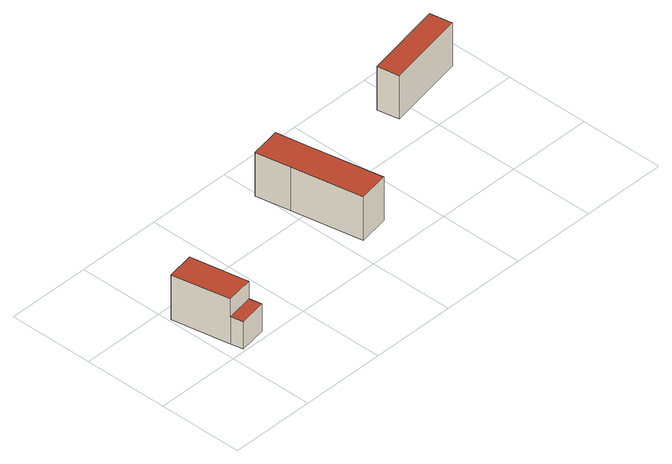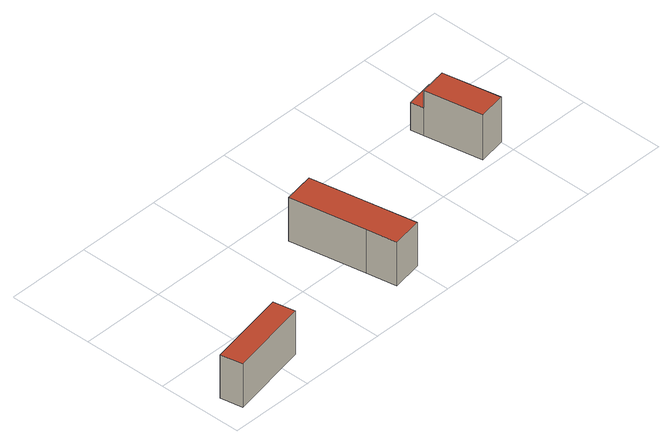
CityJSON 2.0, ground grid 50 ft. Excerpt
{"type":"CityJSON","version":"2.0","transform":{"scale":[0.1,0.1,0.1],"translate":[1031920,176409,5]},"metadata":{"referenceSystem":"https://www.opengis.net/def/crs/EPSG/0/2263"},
"CityObjects":{
"building1":{"type":"Building","attributes":{"name":"Bldg_4210006340","BIN":"4296587"},"geometry":[{"type":"MultiSurface","lod":"2","boundaries":[[[0,1,2,3,4,5]],[[6,7,8,9]],[[10,11,12,13]],[[6,13,12,7]],[[6,9,5,4]],[[10,13,4,3]],[[11,10,3,2]],[[12,11,2,1]],[[8,7,1,0]],[[9,8,0,5]]],"semantics":{"surfaces":[{"type":"GroundSurface"},{"type":"RoofSurface","BIN":"4296587"},{"type":"WallSurface"}],"values":[0,1,1,2,2,2,2,2,2,2]}}]},
"building2":{"type":"Building","attributes":{"name":"Bldg_4210004333","BIN":"4296591"},"geometry":[{"type":"MultiSurface","lod":"2","boundaries":[[[14,15,16,17,18,19]],[[20,21,22,23,24,25]],[[20,25,19,18]],[[21,20,18,17]],[[22,21,17,16]],[[23,22,16,15]],[[24,23,15,14]],[[25,24,14,19]]],"semantics":{"surfaces":[{"type":"GroundSurface"},{"type":"RoofSurface","BIN":"4296591"},{"type":"WallSurface"}],"values":[0,1,2,2,2,2,2,2]}}]},
"building3":{"type":"Building","attributes":{"name":"Bldg_4210002914","BIN":"4296594"},"geometry":[{"type":"MultiSurface","lod":"2","boundaries":[[[26,27,28,29]],[[30,31,32,33]],[[30,33,29,28]],[[31,30,28,27]],[[32,31,27,26]],[[33,32,26,29]]],"semantics":{"surfaces":[{"type":"GroundSurface"},{"type":"RoofSurface","BIN":"4296594"},{"type":"WallSurface"}],"values":[0,1,2,2,2,2]}}]}
},
"vertices":[
[81,7,14],[68,82,14],[6,421,14],[167,451,14],[229,111,14],[242,36,14],[229,111,187],[68,82,187],[81,7,187],[242,36,187],[167,451,296],[6,421,296],[68,82,296],[229,111,296],
[1093,154,12],[1017,573,12],[981,775,12],[1160,807,12],[1192,629,12],[1272,186,12],[1192,629,287],[1160,807,287],[981,775,287],[1017,573,287],[1093,154,287],[1272,186,287],
[1900,672,5],[1875,801,5],[2349,892,5],[2374,762,5],[2349,892,278],[1875,801,278],[1900,672,278],[2374,762,278]
]}
